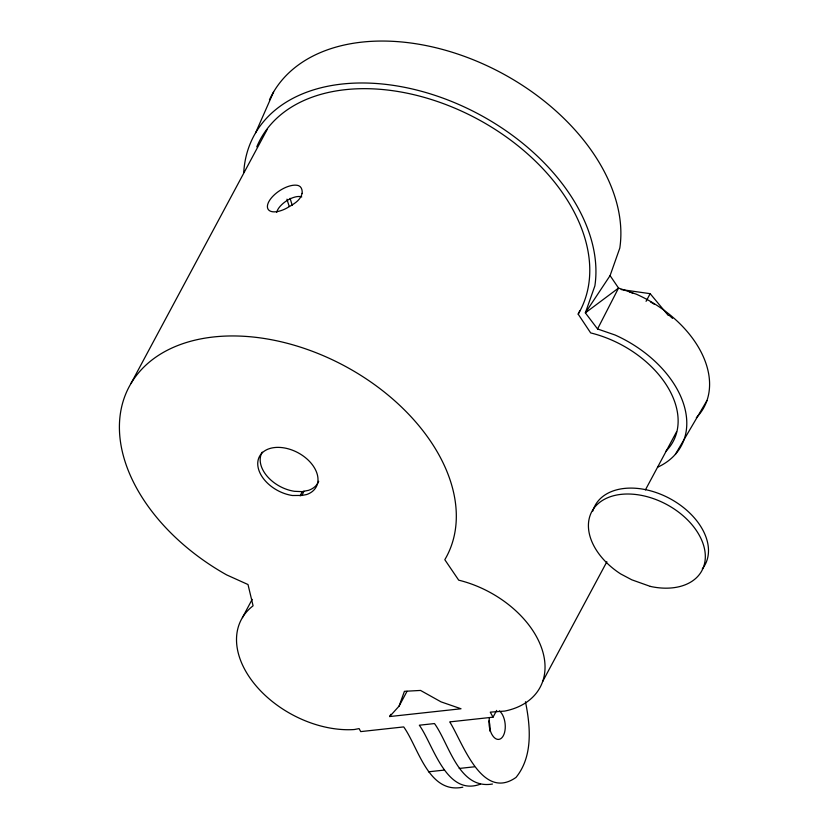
<?xml version="1.0" encoding="UTF-8"?>
<svg xmlns="http://www.w3.org/2000/svg" width="830" height="830" viewBox="0 0 830 830"><rect width="100%" height="100%" fill="white"/><g stroke="black" fill="none" stroke-linecap="round" stroke-linejoin="round"><path stroke-width="1.25" d="M657.775 467.145A100.056 66.691 28.2 0 0 683.588 403.909A100.056 66.691 28.2 0 0 615.123 335.03L597.559 328.971L585.358 312.858L610.081 275.612L619.792 248.108A192.093 128.038 28.2 0 0 477.852 61.659A192.093 128.038 28.2 0 0 269.439 99.859M389.644 716.549L399.074 706.133L404.418 691.317L420.54 690.436L441.052 701.869L461.024 708.768L389.644 716.549L390.847 714.298M255.609 132.81L273.61 91.902M301.964 495.448L306.706 494.514A32.194 21.456 28.2 0 0 303.521 456.189A32.194 21.456 28.2 0 0 258.317 459.343A32.194 21.456 28.2 0 0 292.419 495.51L301.964 495.448L303.915 491.246L308.604 490.323A31.831 21.217 28.2 0 0 318.71 481.286M300.19 495.852L302.172 491.64L303.915 491.246M666.054 451.064A91.186 60.777 28.2 0 0 666.49 385.12A91.186 60.777 28.2 0 0 590.659 332.913L578.178 314.134L579.859 310.627M597.559 328.971L618.537 288.062L610.081 275.612M462.839 787.193C428.363 794.331 418.413 747.342 403.702 726.914L360.739 731.604L359.089 728.605L354.234 729.539A89.993 59.988 28.2 0 1 254.758 684.283A89.993 59.988 28.2 0 1 253.088 605.817L248.004 584.538L226.652 574.9A179.996 119.966 28.2 0 1 130.922 383.595L267.26 129.335M242.412 617.624L252.185 599.374M399.074 706.133L407.022 691.317M646.051 301.342L650.16 293.675L621.141 289.546M525.463 701.765C530.526 726.624 533.078 756.441 516.021 777.409C481.597 801.697 462.165 741.242 449.725 721.893L493.03 717.172L496.662 710.407M542.685 681.461L606.886 561.734M645.398 489.908L676.575 431.756M675.392 454.311L706.932 400.61M480.487 784.132C446.073 796.935 433.281 744.562 419.316 725.213L434.484 723.563C449.206 743.742 458.596 789.797 492.449 784.028M428.436 771.817L444.05 770.115M459.218 768.456L474.459 766.796M302.172 491.64L294.484 491.308A31.831 21.217 28.2 0 1 262.218 452.132M629.659 291.911L633.031 293.249M650.481 301.902L654.621 304.454M669.073 315.244L672.58 318.398M650.16 293.675L668.254 315.41M493.03 717.172L490.26 712.15L504.733 711.082A89.993 59.988 28.2 0 0 541.596 648.002A89.993 59.988 28.2 0 0 458.7 580.16L444.807 559.69A179.996 119.966 28.2 0 0 349.077 368.396A179.996 119.966 28.2 0 0 130.922 383.595M243.75 172.381A188.254 125.475 28.2 0 1 433.395 94.838A188.254 125.475 28.2 0 1 594.871 285.904L585.358 312.858L618.537 288.062L636.454 294.245A102.1 68.05 28.2 0 1 696.329 417.708M256.792 146.848A181.376 120.9 28.2 0 1 474.21 117.3A181.376 120.9 28.2 0 1 578.178 314.134M292.305 205.415A149.836 99.87 28.2 0 1 290.147 198.318M289.276 206.473A153.675 102.422 28.2 0 1 286.973 199.179M276.66 212.418A15.978 7.522 -33.3 0 1 287.149 200.476A15.978 7.522 -33.3 0 1 301.736 196.928M489.036 720.917A15.002 8.02 83.8 0 1 489.876 731.137M499.421 710.905A15.002 8.02 83.8 0 1 504.951 730.68A15.002 8.02 83.8 0 1 494.856 738.088A15.002 8.02 83.8 0 1 489.337 718.303M592.786 511.104A62.458 41.624 28.2 0 1 669.177 498.208A62.458 41.624 28.2 0 1 702.304 568.903M302.12 193.38C300.294 201.026 292.751 204.543 286.589 208.206A19.796 9.317 -33.3 0 1 268.858 201.617A19.796 9.317 -33.3 0 1 298.665 185.692C301.684 186.885 302.473 190.464 302.12 193.38M650.326 586.405L631.838 579.828L620.695 573.945A62.458 41.624 28.2 0 1 606.72 498.156A62.458 41.624 28.2 0 1 700.52 537.612A62.458 41.624 28.2 0 1 650.326 586.405"/></g></svg>
